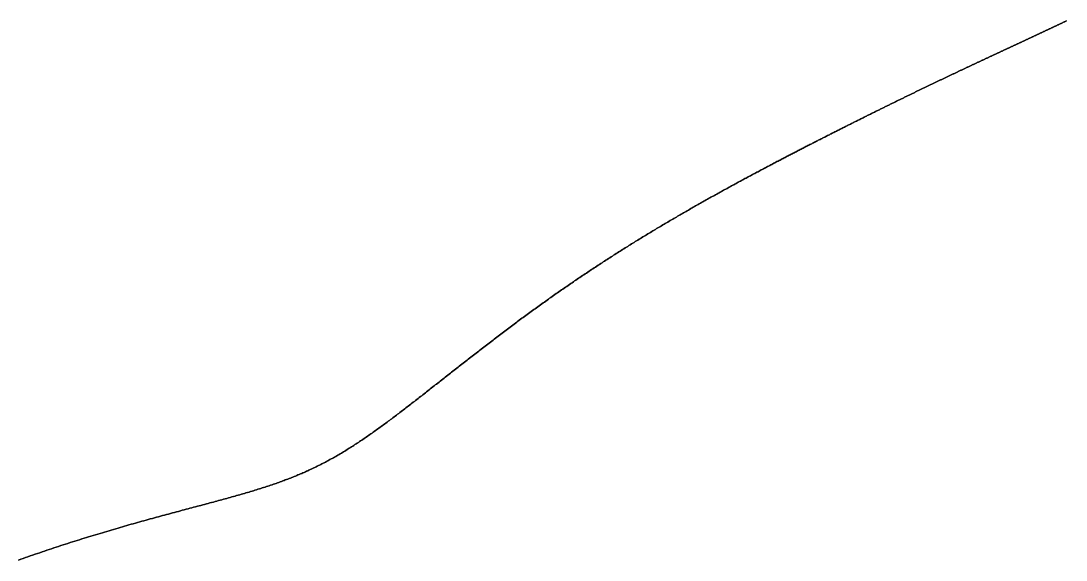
# Model space of a CAD drawing. Header units: inches. Extents: x 130170 to 284068, y 377793 to 804530.
# Drawn here: x 254283.2 to 254368.3, y 753990.3 to 754034.2 of the extents above; entities that cross this region are included whole.
import ezdxf

# ---------------------------------------------------------------- set-up
doc = ezdxf.new("R2010")
doc.units = ezdxf.units.IN
doc.header["$MEASUREMENT"] = 0
doc.layers.add('muni_il', color=7, linetype='Continuous')

msp = doc.modelspace()

# ---------------------------------------------------------------- linework, layer by layer
at = {"layer": 'muni_il'}
for points in [[(254368.356, 754034.237), (254368.309, 754034.214), (254368.263, 754034.192), (254368.216, 754034.17), (254368.169, 754034.148), (254368.123, 754034.126), (254368.076, 754034.104), (254368.03, 754034.082), (254367.983, 754034.06), (254367.937, 754034.038), (254367.89, 754034.016), (254367.844, 754033.994), (254367.798, 754033.971), (254367.751, 754033.95), (254367.705, 754033.928), (254367.658, 754033.906), (254367.612, 754033.884), (254367.566, 754033.862), (254367.519, 754033.84), (254367.473, 754033.818), (254367.427, 754033.796), (254367.38, 754033.774), (254367.334, 754033.752), (254367.288, 754033.731), (254367.241, 754033.709), (254367.195, 754033.687), (254367.149, 754033.665), (254367.103, 754033.643), (254367.057, 754033.622), (254367.01, 754033.6), (254366.964, 754033.578), (254366.918, 754033.556), (254366.872, 754033.534), (254366.825, 754033.513), (254366.779, 754033.491), (254366.733, 754033.469), (254366.687, 754033.448), (254366.64, 754033.426), (254366.594, 754033.404), (254366.548, 754033.382), (254366.502, 754033.361), (254366.456, 754033.339), (254366.409, 754033.317), (254366.363, 754033.296), (254366.317, 754033.274), (254366.27, 754033.252), (254366.224, 754033.231), (254366.178, 754033.209), (254366.132, 754033.187), (254366.085, 754033.165), (254366.039, 754033.144), (254365.993, 754033.122), (254365.946, 754033.1), (254365.9, 754033.079), (254365.854, 754033.057), (254365.807, 754033.035), (254365.761, 754033.014), (254365.715, 754032.992), (254365.668, 754032.97), (254365.622, 754032.949), (254365.575, 754032.927), (254365.529, 754032.905), (254365.482, 754032.883), (254365.436, 754032.862), (254365.389, 754032.84), (254365.343, 754032.818), (254365.296, 754032.796), (254365.25, 754032.775), (254365.203, 754032.753), (254365.156, 754032.731), (254365.11, 754032.709), (254365.063, 754032.688), (254365.016, 754032.666), (254364.969, 754032.644), (254364.923, 754032.622), (254364.876, 754032.6), (254364.829, 754032.579), (254364.782, 754032.557), (254364.735, 754032.535), (254364.689, 754032.513), (254364.642, 754032.491), (254364.595, 754032.469), (254364.548, 754032.447), (254364.501, 754032.425), (254364.453, 754032.404), (254364.406, 754032.382), (254364.359, 754032.36), (254364.312, 754032.338), (254364.265, 754032.316), (254364.218, 754032.294), (254364.171, 754032.272), (254364.123, 754032.25), (254364.076, 754032.228), (254364.028, 754032.206), (254363.981, 754032.184), (254363.934, 754032.161), (254363.886, 754032.139), (254363.839, 754032.117), (254363.791, 754032.095), (254363.743, 754032.073), (254363.696, 754032.051), (254363.648, 754032.029), (254363.6, 754032.006), (254363.553, 754031.984), (254363.505, 754031.962), (254363.457, 754031.94), (254363.409, 754031.917), (254363.361, 754031.895), (254363.313, 754031.873), (254363.265, 754031.85), (254363.217, 754031.828), (254363.169, 754031.805), (254363.121, 754031.783), (254363.073, 754031.761), (254363.024, 754031.738), (254362.976, 754031.716), (254362.928, 754031.693), (254362.879, 754031.67), (254362.831, 754031.648), (254362.782, 754031.625), (254362.734, 754031.603), (254362.685, 754031.58), (254362.636, 754031.557), (254362.588, 754031.535), (254362.539, 754031.512), (254362.49, 754031.489), (254362.441, 754031.466), (254362.392, 754031.444), (254362.343, 754031.421), (254362.294, 754031.398), (254362.245, 754031.375), (254362.196, 754031.352), (254362.147, 754031.329), (254362.098, 754031.306), (254362.048, 754031.283), (254361.999, 754031.26), (254361.95, 754031.237), (254361.9, 754031.214), (254361.851, 754031.191), (254361.801, 754031.168), (254361.751, 754031.144), (254361.702, 754031.121), (254361.652, 754031.098), (254361.602, 754031.075), (254361.552, 754031.051), (254361.502, 754031.028), (254361.452, 754031.005), (254361.402, 754030.981), (254361.352, 754030.958), (254361.302, 754030.934), (254361.251, 754030.911), (254361.201, 754030.887), (254361.151, 754030.864), (254361.1, 754030.84), (254361.05, 754030.816), (254360.999, 754030.793), (254360.949, 754030.769), (254360.898, 754030.745), (254360.847, 754030.721), (254360.796, 754030.698), (254360.745, 754030.674), (254360.694, 754030.65), (254360.643, 754030.626), (254360.592, 754030.602), (254360.541, 754030.578), (254360.49, 754030.554), (254360.439, 754030.53), (254360.387, 754030.505), (254360.336, 754030.481), (254360.284, 754030.457), (254360.233, 754030.433), (254360.181, 754030.408), (254360.129, 754030.384), (254360.077, 754030.36), (254360.025, 754030.335), (254359.973, 754030.311), (254359.921, 754030.286), (254359.869, 754030.262), (254359.817, 754030.237), (254359.765, 754030.212), (254359.712, 754030.188), (254359.66, 754030.163), (254359.608, 754030.138), (254359.555, 754030.113), (254359.502, 754030.088), (254359.45, 754030.064), (254359.397, 754030.039), (254359.344, 754030.014), (254359.291, 754029.989), (254359.238, 754029.963), (254359.185, 754029.938), (254359.132, 754029.913), (254359.078, 754029.888), (254359.025, 754029.863), (254358.972, 754029.837), (254358.918, 754029.812), (254358.864, 754029.787), (254358.811, 754029.761), (254358.757, 754029.736), (254358.703, 754029.71), (254358.649, 754029.684), (254358.595, 754029.659), (254358.541, 754029.633), (254358.487, 754029.607), (254358.433, 754029.581), (254358.378, 754029.555), (254358.324, 754029.53), (254358.269, 754029.503), (254358.215, 754029.478), (254358.16, 754029.451), (254358.105, 754029.425), (254358.05, 754029.399), (254357.995, 754029.373), (254357.94, 754029.346), (254357.885, 754029.32), (254357.83, 754029.294), (254357.774, 754029.267), (254357.719, 754029.241), (254357.663, 754029.214), (254357.608, 754029.188), (254357.552, 754029.161), (254357.496, 754029.134), (254357.44, 754029.107), (254357.384, 754029.081), (254357.328, 754029.054), (254357.272, 754029.027), (254357.216, 754029), (254357.159, 754028.973), (254357.103, 754028.946), (254357.046, 754028.918), (254356.989, 754028.891), (254356.933, 754028.864), (254356.876, 754028.836), (254356.819, 754028.809), (254356.762, 754028.781), (254356.704, 754028.754), (254356.647, 754028.726), (254356.59, 754028.698), (254356.532, 754028.671), (254356.474, 754028.643), (254356.417, 754028.615), (254356.359, 754028.587), (254356.301, 754028.559), (254356.243, 754028.531), (254356.185, 754028.503), (254356.127, 754028.475), (254356.068, 754028.447), (254356.01, 754028.418), (254355.951, 754028.39), (254355.892, 754028.361), (254355.833, 754028.333), (254355.775, 754028.304), (254355.716, 754028.276), (254355.656, 754028.247), (254355.597, 754028.218), (254355.538, 754028.189), (254355.478, 754028.16), (254355.419, 754028.132), (254355.359, 754028.102), (254355.299, 754028.073), (254355.239, 754028.044), (254355.179, 754028.015), (254355.119, 754027.985), (254355.059, 754027.956), (254354.998, 754027.927), (254354.938, 754027.897), (254354.877, 754027.868), (254354.816, 754027.838), (254354.755, 754027.808), (254354.694, 754027.778), (254354.633, 754027.748), (254354.572, 754027.718), (254354.51, 754027.688), (254354.448, 754027.658), (254354.387, 754027.628), (254354.325, 754027.598), (254354.263, 754027.567), (254354.201, 754027.537), (254354.139, 754027.506), (254354.076, 754027.476), (254354.014, 754027.445), (254353.951, 754027.414), (254353.889, 754027.384), (254353.826, 754027.353), (254353.763, 754027.322), (254353.7, 754027.291), (254353.636, 754027.259), (254353.573, 754027.228), (254353.509, 754027.197), (254353.446, 754027.166), (254353.382, 754027.134), (254353.318, 754027.102), (254353.254, 754027.071), (254353.19, 754027.039), (254353.125, 754027.007), (254353.061, 754026.976), (254352.996, 754026.944), (254352.931, 754026.912), (254352.866, 754026.879), (254352.801, 754026.847), (254352.736, 754026.815), (254352.671, 754026.783), (254352.605, 754026.75), (254352.539, 754026.717), (254352.474, 754026.685), (254352.407, 754026.652), (254352.341, 754026.619), (254352.275, 754026.586), (254352.209, 754026.553), (254352.142, 754026.52), (254352.075, 754026.487), (254352.008, 754026.454), (254351.941, 754026.421), (254351.874, 754026.387), (254351.807, 754026.354), (254351.739, 754026.32), (254351.672, 754026.286), (254351.604, 754026.253), (254351.536, 754026.219), (254351.468, 754026.185), (254351.399, 754026.151), (254351.331, 754026.116), (254351.262, 754026.082), (254351.194, 754026.048), (254351.125, 754026.013), (254351.055, 754025.979), (254350.986, 754025.944), (254350.917, 754025.909), (254350.847, 754025.874), (254350.778, 754025.839), (254350.707, 754025.804), (254350.638, 754025.769), (254350.567, 754025.734), (254350.497, 754025.698), (254350.426, 754025.663), (254350.355, 754025.628), (254350.285, 754025.592), (254350.213, 754025.556), (254350.142, 754025.52), (254350.071, 754025.484), (254349.999, 754025.448), (254349.927, 754025.412), (254349.855, 754025.376), (254349.783, 754025.34), (254349.711, 754025.303), (254349.638, 754025.266), (254349.566, 754025.23), (254349.493, 754025.193), (254349.42, 754025.156), (254349.347, 754025.119), (254349.273, 754025.082), (254349.2, 754025.045), (254349.126, 754025.007), (254349.052, 754024.97), (254348.978, 754024.932), (254348.904, 754024.895), (254348.829, 754024.857), (254348.755, 754024.819), (254348.68, 754024.781), (254348.605, 754024.743), (254348.53, 754024.705), (254348.455, 754024.666), (254348.379, 754024.628), (254348.303, 754024.589), (254348.227, 754024.551), (254348.151, 754024.512), (254348.075, 754024.473), (254347.999, 754024.434), (254347.922, 754024.395), (254347.845, 754024.356), (254347.768, 754024.316), (254347.691, 754024.277), (254347.614, 754024.237), (254347.536, 754024.198), (254347.458, 754024.158), (254347.38, 754024.118), (254347.302, 754024.078), (254347.224, 754024.037), (254347.146, 754023.997), (254347.067, 754023.957), (254346.988, 754023.916), (254346.909, 754023.876), (254346.83, 754023.835), (254346.75, 754023.794), (254346.671, 754023.753), (254346.591, 754023.712), (254346.511, 754023.67), (254346.43, 754023.629), (254346.35, 754023.587), (254346.27, 754023.546), (254346.189, 754023.504), (254346.108, 754023.462), (254346.027, 754023.42), (254345.945, 754023.378), (254345.864, 754023.335), (254345.782, 754023.293), (254345.7, 754023.251), (254345.618, 754023.208), (254345.536, 754023.165), (254345.453, 754023.122), (254345.371, 754023.079), (254345.288, 754023.036), (254345.205, 754022.992), (254345.122, 754022.949), (254345.038, 754022.905), (254344.954, 754022.862), (254344.871, 754022.818), (254344.787, 754022.774), (254344.702, 754022.73), (254344.618, 754022.685), (254344.533, 754022.641), (254344.449, 754022.596), (254344.364, 754022.552), (254344.278, 754022.507), (254344.193, 754022.462), (254344.108, 754022.417), (254344.022, 754022.372), (254343.936, 754022.326), (254343.85, 754022.281), (254343.764, 754022.235), (254343.677, 754022.189), (254343.59, 754022.143), (254343.504, 754022.097), (254343.417, 754022.051), (254343.329, 754022.005), (254343.242, 754021.958), (254343.154, 754021.911), (254343.067, 754021.865), (254342.979, 754021.818), (254342.89, 754021.771), (254342.802, 754021.723), (254342.714, 754021.676), (254342.625, 754021.629), (254342.536, 754021.581), (254342.447, 754021.533), (254342.358, 754021.485), (254342.268, 754021.437), (254342.178, 754021.389), (254342.089, 754021.341), (254341.999, 754021.292), (254341.908, 754021.243), (254341.818, 754021.194), (254341.728, 754021.145), (254341.637, 754021.096), (254341.546, 754021.047), (254341.455, 754020.998), (254341.364, 754020.948), (254341.272, 754020.898), (254341.181, 754020.848), (254341.089, 754020.798), (254340.997, 754020.748), (254340.905, 754020.698), (254340.812, 754020.647), (254340.72, 754020.597), (254340.627, 754020.546), (254340.535, 754020.495), (254340.441, 754020.444), (254340.348, 754020.392), (254340.255, 754020.341), (254340.162, 754020.289), (254340.068, 754020.238), (254339.974, 754020.186), (254339.88, 754020.134), (254339.786, 754020.081), (254339.692, 754020.029), (254339.597, 754019.976), (254339.502, 754019.924), (254339.408, 754019.871), (254339.313, 754019.818), (254339.218, 754019.765), (254339.122, 754019.711), (254339.027, 754019.658), (254338.931, 754019.604), (254338.835, 754019.55), (254338.739, 754019.496), (254338.643, 754019.442), (254338.547, 754019.388), (254338.451, 754019.333), (254338.354, 754019.279), (254338.257, 754019.224), (254338.161, 754019.169), (254338.063, 754019.114), (254337.966, 754019.058), (254337.869, 754019.003), (254337.772, 754018.947), (254337.674, 754018.891), (254337.576, 754018.835), (254337.478, 754018.779), (254337.38, 754018.723), (254337.282, 754018.666), (254337.184, 754018.61), (254337.085, 754018.553), (254336.987, 754018.496), (254336.888, 754018.439), (254336.789, 754018.381), (254336.69, 754018.324), (254336.591, 754018.266), (254336.492, 754018.208), (254336.392, 754018.15), (254336.293, 754018.092), (254336.193, 754018.033), (254336.093, 754017.975), (254335.993, 754017.916), (254335.893, 754017.857), (254335.793, 754017.798), (254335.692, 754017.739), (254335.592, 754017.679), (254335.491, 754017.62), (254335.391, 754017.56), (254335.29, 754017.5), (254335.189, 754017.44), (254335.088, 754017.379), (254334.987, 754017.319), (254334.885, 754017.258), (254334.784, 754017.197), (254334.682, 754017.136), (254334.581, 754017.075), (254334.479, 754017.013), (254334.377, 754016.952), (254334.275, 754016.89), (254334.173, 754016.828), (254334.07, 754016.766), (254333.968, 754016.703), (254333.866, 754016.641), (254333.763, 754016.578), (254333.66, 754016.515), (254333.558, 754016.452), (254333.455, 754016.389), (254333.352, 754016.325), (254333.249, 754016.262), (254333.145, 754016.198), (254333.042, 754016.134), (254332.939, 754016.07), (254332.835, 754016.005), (254332.732, 754015.941), (254332.628, 754015.876), (254332.524, 754015.811), (254332.42, 754015.746), (254332.316, 754015.68), (254332.212, 754015.615), (254332.108, 754015.549), (254332.004, 754015.483), (254331.9, 754015.417), (254331.795, 754015.351), (254331.691, 754015.285), (254331.586, 754015.218), (254331.481, 754015.151), (254331.377, 754015.084), (254331.272, 754015.017), (254331.167, 754014.949), (254331.062, 754014.882), (254330.957, 754014.814), (254330.852, 754014.746), (254330.746, 754014.678), (254330.641, 754014.61), (254330.536, 754014.541), (254330.43, 754014.472), (254330.325, 754014.403), (254330.219, 754014.334), (254330.113, 754014.265), (254330.008, 754014.195), (254329.902, 754014.126), (254329.796, 754014.056), (254329.69, 754013.986), (254329.584, 754013.916), (254329.478, 754013.845), (254329.372, 754013.774), (254329.266, 754013.704), (254329.159, 754013.633), (254329.053, 754013.561), (254328.947, 754013.49), (254328.84, 754013.418), (254328.734, 754013.347), (254328.627, 754013.275), (254328.521, 754013.203), (254328.414, 754013.13), (254328.308, 754013.058), (254328.201, 754012.985), (254328.094, 754012.912), (254327.987, 754012.839), (254327.88, 754012.766), (254327.773, 754012.693), (254327.667, 754012.619), (254327.56, 754012.545), (254327.452, 754012.471), (254327.345, 754012.397), (254327.238, 754012.323), (254327.131, 754012.248), (254327.024, 754012.174), (254326.917, 754012.099), (254326.81, 754012.024), (254326.702, 754011.949), (254326.595, 754011.873), (254326.488, 754011.798), (254326.38, 754011.722), (254326.273, 754011.646), (254326.166, 754011.57), (254326.058, 754011.494), (254325.951, 754011.418), (254325.843, 754011.341), (254325.736, 754011.264), (254325.628, 754011.188), (254325.521, 754011.111), (254325.414, 754011.033), (254325.306, 754010.956), (254325.198, 754010.879), (254325.091, 754010.801), (254324.984, 754010.723), (254324.876, 754010.645), (254324.769, 754010.567), (254324.661, 754010.489), (254324.554, 754010.411), (254324.446, 754010.332), (254324.338, 754010.253), (254324.231, 754010.175), (254324.124, 754010.096), (254324.016, 754010.017), (254323.909, 754009.937), (254323.801, 754009.858), (254323.694, 754009.779), (254323.586, 754009.699), (254323.479, 754009.619), (254323.372, 754009.54), (254323.264, 754009.46), (254323.157, 754009.38), (254323.05, 754009.3), (254322.943, 754009.219), (254322.836, 754009.139), (254322.728, 754009.059), (254322.621, 754008.978), (254322.514, 754008.897), (254322.407, 754008.817), (254322.3, 754008.736), (254322.193, 754008.655), (254322.086, 754008.574), (254321.98, 754008.493), (254321.873, 754008.412), (254321.766, 754008.331), (254321.659, 754008.249), (254321.553, 754008.168), (254321.446, 754008.086), (254321.34, 754008.005), (254321.233, 754007.923), (254321.127, 754007.842), (254321.021, 754007.76), (254320.915, 754007.679), (254320.809, 754007.597), (254320.702, 754007.515), (254320.597, 754007.433), (254320.491, 754007.352), (254320.385, 754007.27), (254320.279, 754007.188), (254320.174, 754007.106), (254320.068, 754007.024), (254319.963, 754006.942), (254319.857, 754006.86), (254319.752, 754006.779), (254319.647, 754006.697), (254319.542, 754006.615), (254319.437, 754006.533), (254319.332, 754006.451), (254319.228, 754006.369), (254319.123, 754006.288), (254319.019, 754006.206), (254318.914, 754006.124), (254318.81, 754006.043), (254318.706, 754005.961), (254318.602, 754005.88), (254318.498, 754005.798), (254318.395, 754005.717), (254318.291, 754005.635), (254318.188, 754005.554), (254318.084, 754005.473), (254317.981, 754005.392), (254317.878, 754005.311), (254317.775, 754005.23), (254317.673, 754005.149), (254317.57, 754005.068), (254317.468, 754004.988), (254317.365, 754004.907), (254317.263, 754004.827), (254317.161, 754004.746), (254317.059, 754004.666), (254316.957, 754004.586), (254316.856, 754004.506), (254316.755, 754004.427), (254316.653, 754004.347), (254316.552, 754004.268), (254316.451, 754004.189), (254316.351, 754004.11), (254316.25, 754004.031), (254316.15, 754003.952), (254316.049, 754003.873), (254315.949, 754003.795), (254315.85, 754003.717), (254315.75, 754003.639), (254315.65, 754003.561), (254315.551, 754003.484), (254315.452, 754003.406), (254315.353, 754003.329), (254315.254, 754003.252), (254315.155, 754003.176), (254315.056, 754003.099), (254314.958, 754003.023), (254314.86, 754002.947), (254314.762, 754002.871), (254314.664, 754002.796), (254314.566, 754002.721), (254314.469, 754002.646), (254314.372, 754002.571), (254314.275, 754002.497), (254314.178, 754002.423), (254314.081, 754002.349), (254313.984, 754002.275), (254313.888, 754002.202), (254313.791, 754002.129), (254313.695, 754002.056), (254313.599, 754001.984), (254313.503, 754001.912), (254313.408, 754001.84), (254313.312, 754001.769), (254313.217, 754001.698), (254313.122, 754001.627), (254313.026, 754001.557), (254312.932, 754001.486), (254312.837, 754001.417), (254312.742, 754001.347), (254312.648, 754001.278), (254312.554, 754001.209), (254312.459, 754001.141), (254312.365, 754001.073), (254312.271, 754001.005), (254312.178, 754000.938), (254312.084, 754000.871), (254311.99, 754000.804), (254311.897, 754000.738), (254311.804, 754000.672), (254311.711, 754000.607), (254311.617, 754000.542), (254311.524, 754000.477), (254311.431, 754000.413), (254311.339, 754000.349), (254311.246, 754000.285), (254311.153, 754000.222), (254311.061, 754000.159), (254310.968, 754000.097), (254310.876, 754000.035), (254310.783, 753999.973), (254310.691, 753999.912), (254310.599, 753999.851), (254310.507, 753999.79), (254310.414, 753999.73), (254310.322, 753999.671), (254310.23, 753999.611), (254310.138, 753999.553), (254310.046, 753999.494), (254309.954, 753999.436), (254309.862, 753999.379), (254309.77, 753999.321), (254309.677, 753999.264), (254309.585, 753999.208), (254309.493, 753999.152), (254309.401, 753999.096), (254309.308, 753999.041), (254309.216, 753998.986), (254309.124, 753998.932), (254309.031, 753998.878), (254308.939, 753998.824), (254308.846, 753998.771), (254308.753, 753998.718), (254308.66, 753998.665), (254308.567, 753998.613), (254308.474, 753998.561), (254308.381, 753998.51), (254308.288, 753998.459), (254308.194, 753998.409), (254308.1, 753998.358), (254308.007, 753998.308), (254307.912, 753998.259), (254307.818, 753998.21), (254307.724, 753998.161), (254307.629, 753998.113), (254307.534, 753998.065), (254307.439, 753998.017), (254307.344, 753997.97), (254307.248, 753997.923), (254307.152, 753997.876), (254307.056, 753997.83), (254306.96, 753997.784), (254306.863, 753997.739), (254306.766, 753997.693), (254306.669, 753997.649), (254306.571, 753997.604), (254306.473, 753997.56), (254306.375, 753997.516), (254306.276, 753997.472), (254306.177, 753997.429), (254306.077, 753997.386), (254305.978, 753997.343), (254305.877, 753997.3), (254305.777, 753997.258), (254305.676, 753997.216), (254305.574, 753997.174), (254305.472, 753997.133), (254305.37, 753997.092), (254305.267, 753997.051), (254305.164, 753997.01), (254305.06, 753996.97), (254304.955, 753996.93), (254304.85, 753996.889), (254304.745, 753996.85), (254304.639, 753996.81), (254304.533, 753996.771), (254304.426, 753996.732), (254304.318, 753996.693), (254304.21, 753996.654), (254304.101, 753996.615), (254303.992, 753996.577), (254303.882, 753996.539), (254303.772, 753996.501), (254303.661, 753996.463), (254303.549, 753996.425), (254303.436, 753996.387), (254303.323, 753996.35), (254303.209, 753996.312), (254303.095, 753996.275), (254302.98, 753996.238), (254302.864, 753996.2), (254302.747, 753996.163), (254302.63, 753996.127), (254302.512, 753996.09), (254302.394, 753996.053), (254302.274, 753996.016), (254302.154, 753995.979), (254302.033, 753995.943), (254301.912, 753995.906), (254301.789, 753995.869), (254301.666, 753995.833), (254301.542, 753995.796), (254301.417, 753995.76), (254301.292, 753995.723), (254301.165, 753995.687), (254301.038, 753995.65), (254300.91, 753995.613), (254300.781, 753995.577), (254300.652, 753995.54), (254300.521, 753995.503), (254300.39, 753995.466), (254300.258, 753995.429), (254300.125, 753995.392), (254299.991, 753995.355), (254299.856, 753995.318), (254299.72, 753995.281), (254299.584, 753995.243), (254299.446, 753995.206), (254299.308, 753995.168), (254299.169, 753995.131), (254299.029, 753995.093), (254298.888, 753995.055), (254298.746, 753995.017), (254298.604, 753994.978), (254298.46, 753994.94), (254298.316, 753994.901), (254298.171, 753994.862), (254298.024, 753994.823), (254297.877, 753994.784), (254297.729, 753994.745), (254297.58, 753994.705), (254297.431, 753994.665), (254297.28, 753994.625), (254297.128, 753994.585), (254296.976, 753994.544), (254296.823, 753994.503), (254296.668, 753994.462), (254296.513, 753994.421), (254296.357, 753994.379), (254296.201, 753994.338), (254296.043, 753994.295), (254295.884, 753994.253), (254295.725, 753994.21), (254295.565, 753994.167), (254295.403, 753994.124), (254295.241, 753994.08), (254295.078, 753994.037), (254294.915, 753993.992), (254294.75, 753993.948), (254294.585, 753993.903), (254294.419, 753993.858), (254294.252, 753993.812), (254294.084, 753993.767), (254293.916, 753993.721), (254293.746, 753993.674), (254293.576, 753993.627), (254293.405, 753993.58), (254293.234, 753993.532), (254293.061, 753993.485), (254292.888, 753993.436), (254292.714, 753993.388), (254292.54, 753993.339), (254292.364, 753993.289), (254292.188, 753993.239), (254292.012, 753993.189), (254291.834, 753993.139), (254291.656, 753993.088), (254291.478, 753993.037), (254291.298, 753992.985), (254291.118, 753992.933), (254290.938, 753992.88), (254290.757, 753992.827), (254290.575, 753992.774), (254290.393, 753992.72), (254290.21, 753992.666), (254290.026, 753992.612), (254289.843, 753992.557), (254289.658, 753992.502), (254289.473, 753992.446), (254289.288, 753992.39), (254289.102, 753992.334), (254288.916, 753992.277), (254288.729, 753992.22), (254288.542, 753992.162), (254288.354, 753992.104), (254288.167, 753992.045), (254287.978, 753991.987), (254287.79, 753991.927), (254287.601, 753991.868), (254287.412, 753991.808), (254287.222, 753991.747), (254287.032, 753991.687), (254286.842, 753991.625), (254286.652, 753991.564), (254286.462, 753991.502), (254286.271, 753991.44), (254286.08, 753991.377), (254285.889, 753991.314), (254285.698, 753991.25), (254285.507, 753991.187), (254285.316, 753991.123), (254285.124, 753991.058), (254284.933, 753990.993), (254284.741, 753990.928), (254284.55, 753990.863), (254284.359, 753990.797), (254284.167, 753990.73), (254283.976, 753990.664), (254283.785, 753990.597), (254283.593, 753990.53), (254283.402, 753990.462), (254283.211, 753990.395), (254283.021, 753990.326)], [(254283.021, 753990.326), (254283.211, 753990.395), (254283.402, 753990.462), (254283.593, 753990.53), (254283.785, 753990.597), (254283.976, 753990.664), (254284.167, 753990.73), (254284.359, 753990.797), (254284.55, 753990.863), (254284.741, 753990.928), (254284.933, 753990.993), (254285.124, 753991.058), (254285.316, 753991.123), (254285.507, 753991.187), (254285.698, 753991.25), (254285.889, 753991.314), (254286.08, 753991.377), (254286.271, 753991.44), (254286.462, 753991.502), (254286.652, 753991.564), (254286.842, 753991.625), (254287.032, 753991.687), (254287.222, 753991.747), (254287.412, 753991.808), (254287.601, 753991.868), (254287.79, 753991.927), (254287.978, 753991.987), (254288.167, 753992.045), (254288.354, 753992.104), (254288.542, 753992.162), (254288.729, 753992.22), (254288.916, 753992.277), (254289.102, 753992.334), (254289.288, 753992.39), (254289.473, 753992.446), (254289.658, 753992.502), (254289.843, 753992.557), (254290.026, 753992.612), (254290.21, 753992.666), (254290.393, 753992.72), (254290.575, 753992.774), (254290.757, 753992.827), (254290.938, 753992.88), (254291.118, 753992.933), (254291.298, 753992.985), (254291.478, 753993.037), (254291.656, 753993.088), (254291.834, 753993.139), (254292.012, 753993.189), (254292.188, 753993.239), (254292.364, 753993.289), (254292.54, 753993.339), (254292.714, 753993.388), (254292.888, 753993.436), (254293.061, 753993.485), (254293.234, 753993.532), (254293.405, 753993.58), (254293.576, 753993.627), (254293.746, 753993.674), (254293.916, 753993.721), (254294.084, 753993.767), (254294.252, 753993.812), (254294.419, 753993.858), (254294.585, 753993.903), (254294.75, 753993.948), (254294.915, 753993.992), (254295.078, 753994.037), (254295.241, 753994.08), (254295.403, 753994.124), (254295.565, 753994.167), (254295.725, 753994.21), (254295.884, 753994.253), (254296.043, 753994.295), (254296.201, 753994.338), (254296.357, 753994.379), (254296.513, 753994.421), (254296.668, 753994.462), (254296.823, 753994.503), (254296.976, 753994.544), (254297.128, 753994.585), (254297.28, 753994.625), (254297.431, 753994.665), (254297.58, 753994.705), (254297.729, 753994.745), (254297.877, 753994.784), (254298.024, 753994.823), (254298.171, 753994.862), (254298.316, 753994.901), (254298.46, 753994.94), (254298.604, 753994.978), (254298.746, 753995.017), (254298.888, 753995.055), (254299.029, 753995.093), (254299.169, 753995.131), (254299.308, 753995.168), (254299.446, 753995.206), (254299.584, 753995.243), (254299.72, 753995.281), (254299.856, 753995.318), (254299.991, 753995.355), (254300.125, 753995.392), (254300.258, 753995.429), (254300.39, 753995.466), (254300.521, 753995.503), (254300.652, 753995.54), (254300.781, 753995.577), (254300.91, 753995.613), (254301.038, 753995.65), (254301.165, 753995.687), (254301.292, 753995.723), (254301.417, 753995.76), (254301.542, 753995.796), (254301.666, 753995.833), (254301.789, 753995.869), (254301.912, 753995.906), (254302.033, 753995.943), (254302.154, 753995.979), (254302.274, 753996.016), (254302.394, 753996.053), (254302.512, 753996.09), (254302.63, 753996.127), (254302.747, 753996.163), (254302.864, 753996.2), (254302.98, 753996.238), (254303.095, 753996.275), (254303.209, 753996.312), (254303.323, 753996.35), (254303.436, 753996.387), (254303.549, 753996.425), (254303.661, 753996.463), (254303.772, 753996.501), (254303.882, 753996.539), (254303.992, 753996.577), (254304.101, 753996.615), (254304.21, 753996.654), (254304.318, 753996.693), (254304.426, 753996.732), (254304.533, 753996.771), (254304.639, 753996.81), (254304.745, 753996.85), (254304.85, 753996.889), (254304.955, 753996.93), (254305.06, 753996.97), (254305.164, 753997.01), (254305.267, 753997.051), (254305.37, 753997.092), (254305.472, 753997.133), (254305.574, 753997.174), (254305.676, 753997.216), (254305.777, 753997.258), (254305.877, 753997.3), (254305.978, 753997.343), (254306.077, 753997.386), (254306.177, 753997.429), (254306.276, 753997.472), (254306.375, 753997.516), (254306.473, 753997.56), (254306.571, 753997.604), (254306.669, 753997.649), (254306.766, 753997.693), (254306.863, 753997.739), (254306.96, 753997.784), (254307.056, 753997.83), (254307.152, 753997.876), (254307.248, 753997.923), (254307.344, 753997.97), (254307.439, 753998.017), (254307.534, 753998.065), (254307.629, 753998.113), (254307.724, 753998.161), (254307.818, 753998.21), (254307.912, 753998.259), (254308.007, 753998.308), (254308.1, 753998.358), (254308.194, 753998.409), (254308.288, 753998.459), (254308.381, 753998.51), (254308.474, 753998.561), (254308.567, 753998.613), (254308.66, 753998.665), (254308.753, 753998.718), (254308.846, 753998.771), (254308.939, 753998.824), (254309.031, 753998.878), (254309.124, 753998.932), (254309.216, 753998.986), (254309.308, 753999.041), (254309.401, 753999.096), (254309.493, 753999.152), (254309.585, 753999.208), (254309.677, 753999.264), (254309.77, 753999.321), (254309.862, 753999.379), (254309.954, 753999.436), (254310.046, 753999.494), (254310.138, 753999.553), (254310.23, 753999.611), (254310.322, 753999.671), (254310.414, 753999.73), (254310.507, 753999.79), (254310.599, 753999.851), (254310.691, 753999.912), (254310.783, 753999.973), (254310.876, 754000.035), (254310.968, 754000.097), (254311.061, 754000.159), (254311.153, 754000.222), (254311.246, 754000.285), (254311.339, 754000.349), (254311.431, 754000.413), (254311.524, 754000.477), (254311.617, 754000.542), (254311.711, 754000.607), (254311.804, 754000.672), (254311.897, 754000.738), (254311.99, 754000.804), (254312.084, 754000.871), (254312.178, 754000.938), (254312.271, 754001.005), (254312.365, 754001.073), (254312.459, 754001.141), (254312.554, 754001.209), (254312.648, 754001.278), (254312.742, 754001.347), (254312.837, 754001.417), (254312.932, 754001.486), (254313.026, 754001.557), (254313.122, 754001.627), (254313.217, 754001.698), (254313.312, 754001.769), (254313.408, 754001.84), (254313.503, 754001.912), (254313.599, 754001.984), (254313.695, 754002.056), (254313.791, 754002.129), (254313.888, 754002.202), (254313.984, 754002.275), (254314.081, 754002.349), (254314.178, 754002.423), (254314.275, 754002.497), (254314.372, 754002.571), (254314.469, 754002.646), (254314.566, 754002.721), (254314.664, 754002.796), (254314.762, 754002.871), (254314.86, 754002.947), (254314.958, 754003.023), (254315.056, 754003.099), (254315.155, 754003.176), (254315.254, 754003.252), (254315.353, 754003.329), (254315.452, 754003.406), (254315.551, 754003.484), (254315.65, 754003.561), (254315.75, 754003.639), (254315.85, 754003.717), (254315.949, 754003.795), (254316.049, 754003.873), (254316.15, 754003.952), (254316.25, 754004.031), (254316.351, 754004.11), (254316.451, 754004.189), (254316.552, 754004.268), (254316.653, 754004.347), (254316.755, 754004.427), (254316.856, 754004.506), (254316.957, 754004.586), (254317.059, 754004.666), (254317.161, 754004.746), (254317.263, 754004.827), (254317.365, 754004.907), (254317.468, 754004.988), (254317.57, 754005.068), (254317.673, 754005.149), (254317.775, 754005.23), (254317.878, 754005.311), (254317.981, 754005.392), (254318.084, 754005.473), (254318.188, 754005.554), (254318.291, 754005.635), (254318.395, 754005.717), (254318.498, 754005.798), (254318.602, 754005.88), (254318.706, 754005.961), (254318.81, 754006.043), (254318.914, 754006.124), (254319.019, 754006.206), (254319.123, 754006.288), (254319.228, 754006.369), (254319.332, 754006.451), (254319.437, 754006.533), (254319.542, 754006.615), (254319.647, 754006.697), (254319.752, 754006.779), (254319.857, 754006.86), (254319.963, 754006.942), (254320.068, 754007.024), (254320.174, 754007.106), (254320.279, 754007.188), (254320.385, 754007.27), (254320.491, 754007.352), (254320.597, 754007.433), (254320.702, 754007.515), (254320.809, 754007.597), (254320.915, 754007.679), (254321.021, 754007.76), (254321.127, 754007.842), (254321.233, 754007.923), (254321.34, 754008.005), (254321.446, 754008.086), (254321.553, 754008.168), (254321.659, 754008.249), (254321.766, 754008.331), (254321.873, 754008.412), (254321.98, 754008.493), (254322.086, 754008.574), (254322.193, 754008.655), (254322.3, 754008.736), (254322.407, 754008.817), (254322.514, 754008.897), (254322.621, 754008.978), (254322.728, 754009.059), (254322.836, 754009.139), (254322.943, 754009.219), (254323.05, 754009.3), (254323.157, 754009.38), (254323.264, 754009.46), (254323.372, 754009.54), (254323.479, 754009.619), (254323.586, 754009.699), (254323.694, 754009.779), (254323.801, 754009.858), (254323.909, 754009.937), (254324.016, 754010.017), (254324.124, 754010.096), (254324.231, 754010.175), (254324.338, 754010.253), (254324.446, 754010.332), (254324.554, 754010.411), (254324.661, 754010.489), (254324.769, 754010.567), (254324.876, 754010.645), (254324.984, 754010.723), (254325.091, 754010.801), (254325.198, 754010.879), (254325.306, 754010.956), (254325.414, 754011.033), (254325.521, 754011.111), (254325.628, 754011.188), (254325.736, 754011.264), (254325.843, 754011.341), (254325.951, 754011.418), (254326.058, 754011.494), (254326.166, 754011.57), (254326.273, 754011.646), (254326.38, 754011.722), (254326.488, 754011.798), (254326.595, 754011.873), (254326.702, 754011.949), (254326.81, 754012.024), (254326.917, 754012.099), (254327.024, 754012.174), (254327.131, 754012.248), (254327.238, 754012.323), (254327.345, 754012.397), (254327.452, 754012.471), (254327.56, 754012.545), (254327.667, 754012.619), (254327.773, 754012.693), (254327.88, 754012.766), (254327.987, 754012.839), (254328.094, 754012.912), (254328.201, 754012.985), (254328.308, 754013.058), (254328.414, 754013.13), (254328.521, 754013.203), (254328.627, 754013.275), (254328.734, 754013.347), (254328.84, 754013.418), (254328.947, 754013.49), (254329.053, 754013.561), (254329.159, 754013.633), (254329.266, 754013.704), (254329.372, 754013.774), (254329.478, 754013.845), (254329.584, 754013.916), (254329.69, 754013.986), (254329.796, 754014.056), (254329.902, 754014.126), (254330.008, 754014.195), (254330.113, 754014.265), (254330.219, 754014.334), (254330.325, 754014.403), (254330.43, 754014.472), (254330.536, 754014.541), (254330.641, 754014.61), (254330.746, 754014.678), (254330.852, 754014.746), (254330.957, 754014.814), (254331.062, 754014.882), (254331.167, 754014.949), (254331.272, 754015.017), (254331.377, 754015.084), (254331.481, 754015.151), (254331.586, 754015.218), (254331.691, 754015.285), (254331.795, 754015.351), (254331.9, 754015.417), (254332.004, 754015.483), (254332.108, 754015.549), (254332.212, 754015.615), (254332.316, 754015.68), (254332.42, 754015.746), (254332.524, 754015.811), (254332.628, 754015.876), (254332.732, 754015.941), (254332.835, 754016.005), (254332.939, 754016.07), (254333.042, 754016.134), (254333.145, 754016.198), (254333.249, 754016.262), (254333.352, 754016.325), (254333.455, 754016.389), (254333.558, 754016.452), (254333.66, 754016.515), (254333.763, 754016.578), (254333.866, 754016.641), (254333.968, 754016.703), (254334.07, 754016.766), (254334.173, 754016.828), (254334.275, 754016.89), (254334.377, 754016.952), (254334.479, 754017.013), (254334.581, 754017.075), (254334.682, 754017.136), (254334.784, 754017.197), (254334.885, 754017.258), (254334.987, 754017.319), (254335.088, 754017.379), (254335.189, 754017.44), (254335.29, 754017.5), (254335.391, 754017.56), (254335.491, 754017.62), (254335.592, 754017.679), (254335.692, 754017.739), (254335.793, 754017.798), (254335.893, 754017.857), (254335.993, 754017.916), (254336.093, 754017.975), (254336.193, 754018.033), (254336.293, 754018.092), (254336.392, 754018.15), (254336.492, 754018.208), (254336.591, 754018.266), (254336.69, 754018.324), (254336.789, 754018.381), (254336.888, 754018.439), (254336.987, 754018.496), (254337.085, 754018.553), (254337.184, 754018.61), (254337.282, 754018.666), (254337.38, 754018.723), (254337.478, 754018.779), (254337.576, 754018.835), (254337.674, 754018.891), (254337.772, 754018.947), (254337.869, 754019.003), (254337.966, 754019.058), (254338.063, 754019.114), (254338.161, 754019.169), (254338.257, 754019.224), (254338.354, 754019.279), (254338.451, 754019.333), (254338.547, 754019.388), (254338.643, 754019.442), (254338.739, 754019.496), (254338.835, 754019.55), (254338.931, 754019.604), (254339.027, 754019.658), (254339.122, 754019.711), (254339.218, 754019.765), (254339.313, 754019.818), (254339.408, 754019.871), (254339.502, 754019.924), (254339.597, 754019.976), (254339.692, 754020.029), (254339.786, 754020.081), (254339.88, 754020.134), (254339.974, 754020.186), (254340.068, 754020.238), (254340.162, 754020.289), (254340.255, 754020.341), (254340.348, 754020.392), (254340.441, 754020.444), (254340.535, 754020.495), (254340.627, 754020.546), (254340.72, 754020.597), (254340.812, 754020.647), (254340.905, 754020.698), (254340.997, 754020.748), (254341.089, 754020.798), (254341.181, 754020.848), (254341.272, 754020.898), (254341.364, 754020.948), (254341.455, 754020.998), (254341.546, 754021.047), (254341.637, 754021.096), (254341.728, 754021.145), (254341.818, 754021.194), (254341.908, 754021.243), (254341.999, 754021.292), (254342.089, 754021.341), (254342.178, 754021.389), (254342.268, 754021.437), (254342.358, 754021.485), (254342.447, 754021.533), (254342.536, 754021.581), (254342.625, 754021.629), (254342.714, 754021.676), (254342.802, 754021.723), (254342.89, 754021.771), (254342.979, 754021.818), (254343.067, 754021.865), (254343.154, 754021.911), (254343.242, 754021.958), (254343.329, 754022.005), (254343.417, 754022.051), (254343.504, 754022.097), (254343.59, 754022.143), (254343.677, 754022.189), (254343.764, 754022.235), (254343.85, 754022.281), (254343.936, 754022.326), (254344.022, 754022.372), (254344.108, 754022.417), (254344.193, 754022.462), (254344.278, 754022.507), (254344.364, 754022.552), (254344.449, 754022.596), (254344.533, 754022.641), (254344.618, 754022.685), (254344.702, 754022.73), (254344.787, 754022.774), (254344.871, 754022.818), (254344.954, 754022.862), (254345.038, 754022.905), (254345.122, 754022.949), (254345.205, 754022.992), (254345.288, 754023.036), (254345.371, 754023.079), (254345.453, 754023.122), (254345.536, 754023.165), (254345.618, 754023.208), (254345.7, 754023.251), (254345.782, 754023.293), (254345.864, 754023.335), (254345.945, 754023.378), (254346.027, 754023.42), (254346.108, 754023.462), (254346.189, 754023.504), (254346.27, 754023.546), (254346.35, 754023.587), (254346.43, 754023.629), (254346.511, 754023.67), (254346.591, 754023.712), (254346.671, 754023.753), (254346.75, 754023.794), (254346.83, 754023.835), (254346.909, 754023.876), (254346.988, 754023.916), (254347.067, 754023.957), (254347.146, 754023.997), (254347.224, 754024.037), (254347.302, 754024.078), (254347.38, 754024.118), (254347.458, 754024.158), (254347.536, 754024.198), (254347.614, 754024.237), (254347.691, 754024.277), (254347.768, 754024.316), (254347.845, 754024.356), (254347.922, 754024.395), (254347.999, 754024.434), (254348.075, 754024.473), (254348.151, 754024.512), (254348.227, 754024.551), (254348.303, 754024.589), (254348.379, 754024.628), (254348.455, 754024.666), (254348.53, 754024.705), (254348.605, 754024.743), (254348.68, 754024.781), (254348.755, 754024.819), (254348.829, 754024.857), (254348.904, 754024.895), (254348.978, 754024.932), (254349.052, 754024.97), (254349.126, 754025.007), (254349.2, 754025.045), (254349.273, 754025.082), (254349.347, 754025.119), (254349.42, 754025.156), (254349.493, 754025.193), (254349.566, 754025.23), (254349.638, 754025.266), (254349.711, 754025.303), (254349.783, 754025.34), (254349.855, 754025.376), (254349.927, 754025.412), (254349.999, 754025.448), (254350.071, 754025.484), (254350.142, 754025.52), (254350.213, 754025.556), (254350.285, 754025.592), (254350.355, 754025.628), (254350.426, 754025.663), (254350.497, 754025.698), (254350.567, 754025.734), (254350.638, 754025.769), (254350.707, 754025.804), (254350.778, 754025.839), (254350.847, 754025.874), (254350.917, 754025.909), (254350.986, 754025.944), (254351.055, 754025.979), (254351.125, 754026.013), (254351.194, 754026.048), (254351.262, 754026.082), (254351.331, 754026.116), (254351.399, 754026.151), (254351.468, 754026.185), (254351.536, 754026.219), (254351.604, 754026.253), (254351.672, 754026.286), (254351.739, 754026.32), (254351.807, 754026.354), (254351.874, 754026.387), (254351.941, 754026.421), (254352.008, 754026.454), (254352.075, 754026.487), (254352.142, 754026.52), (254352.209, 754026.553), (254352.275, 754026.586), (254352.341, 754026.619), (254352.407, 754026.652), (254352.474, 754026.685), (254352.539, 754026.717), (254352.605, 754026.75), (254352.671, 754026.783), (254352.736, 754026.815), (254352.801, 754026.847), (254352.866, 754026.879), (254352.931, 754026.912), (254352.996, 754026.944), (254353.061, 754026.976), (254353.125, 754027.007), (254353.19, 754027.039), (254353.254, 754027.071), (254353.318, 754027.102), (254353.382, 754027.134), (254353.446, 754027.166), (254353.509, 754027.197), (254353.573, 754027.228), (254353.636, 754027.259), (254353.7, 754027.291), (254353.763, 754027.322), (254353.826, 754027.353), (254353.889, 754027.384), (254353.951, 754027.414), (254354.014, 754027.445), (254354.076, 754027.476), (254354.139, 754027.506), (254354.201, 754027.537), (254354.263, 754027.567), (254354.325, 754027.598), (254354.387, 754027.628), (254354.448, 754027.658), (254354.51, 754027.688), (254354.572, 754027.718), (254354.633, 754027.748), (254354.694, 754027.778), (254354.755, 754027.808), (254354.816, 754027.838), (254354.877, 754027.868), (254354.938, 754027.897), (254354.998, 754027.927), (254355.059, 754027.956), (254355.119, 754027.985), (254355.179, 754028.015), (254355.239, 754028.044), (254355.299, 754028.073), (254355.359, 754028.102), (254355.419, 754028.132), (254355.478, 754028.16), (254355.538, 754028.189), (254355.597, 754028.218), (254355.656, 754028.247), (254355.716, 754028.276), (254355.775, 754028.304), (254355.833, 754028.333), (254355.892, 754028.361), (254355.951, 754028.39), (254356.01, 754028.418), (254356.068, 754028.447), (254356.127, 754028.475), (254356.185, 754028.503), (254356.243, 754028.531), (254356.301, 754028.559), (254356.359, 754028.587), (254356.417, 754028.615), (254356.474, 754028.643), (254356.532, 754028.671), (254356.59, 754028.698), (254356.647, 754028.726), (254356.704, 754028.754), (254356.762, 754028.781), (254356.819, 754028.809), (254356.876, 754028.836), (254356.933, 754028.864), (254356.989, 754028.891), (254357.046, 754028.918), (254357.103, 754028.946), (254357.159, 754028.973), (254357.216, 754029), (254357.272, 754029.027), (254357.328, 754029.054), (254357.384, 754029.081), (254357.44, 754029.107), (254357.496, 754029.134), (254357.552, 754029.161), (254357.608, 754029.188), (254357.663, 754029.214), (254357.719, 754029.241), (254357.774, 754029.267), (254357.83, 754029.294), (254357.885, 754029.32), (254357.94, 754029.346), (254357.995, 754029.373), (254358.05, 754029.399), (254358.105, 754029.425), (254358.16, 754029.451), (254358.215, 754029.478), (254358.269, 754029.503), (254358.324, 754029.53), (254358.378, 754029.555), (254358.433, 754029.581), (254358.487, 754029.607), (254358.541, 754029.633), (254358.595, 754029.659), (254358.649, 754029.684), (254358.703, 754029.71), (254358.757, 754029.736), (254358.811, 754029.761), (254358.864, 754029.787), (254358.918, 754029.812), (254358.972, 754029.837), (254359.025, 754029.863), (254359.078, 754029.888), (254359.132, 754029.913), (254359.185, 754029.938), (254359.238, 754029.963), (254359.291, 754029.989), (254359.344, 754030.014), (254359.397, 754030.039), (254359.45, 754030.064), (254359.502, 754030.088), (254359.555, 754030.113), (254359.608, 754030.138), (254359.66, 754030.163), (254359.712, 754030.188), (254359.765, 754030.212), (254359.817, 754030.237), (254359.869, 754030.262), (254359.921, 754030.286), (254359.973, 754030.311), (254360.025, 754030.335), (254360.077, 754030.36), (254360.129, 754030.384), (254360.181, 754030.408), (254360.233, 754030.433), (254360.284, 754030.457), (254360.336, 754030.481), (254360.387, 754030.505), (254360.439, 754030.53), (254360.49, 754030.554), (254360.541, 754030.578), (254360.592, 754030.602), (254360.643, 754030.626), (254360.694, 754030.65), (254360.745, 754030.674), (254360.796, 754030.698), (254360.847, 754030.721), (254360.898, 754030.745), (254360.949, 754030.769), (254360.999, 754030.793), (254361.05, 754030.816), (254361.1, 754030.84), (254361.151, 754030.864), (254361.201, 754030.887), (254361.251, 754030.911), (254361.302, 754030.934), (254361.352, 754030.958), (254361.402, 754030.981), (254361.452, 754031.005), (254361.502, 754031.028), (254361.552, 754031.051), (254361.602, 754031.075), (254361.652, 754031.098), (254361.702, 754031.121), (254361.751, 754031.144), (254361.801, 754031.168), (254361.851, 754031.191), (254361.9, 754031.214), (254361.95, 754031.237), (254361.999, 754031.26), (254362.048, 754031.283), (254362.098, 754031.306), (254362.147, 754031.329), (254362.196, 754031.352), (254362.245, 754031.375), (254362.294, 754031.398), (254362.343, 754031.421), (254362.392, 754031.444), (254362.441, 754031.466), (254362.49, 754031.489), (254362.539, 754031.512), (254362.588, 754031.535), (254362.636, 754031.557), (254362.685, 754031.58), (254362.734, 754031.603), (254362.782, 754031.625), (254362.831, 754031.648), (254362.879, 754031.67), (254362.928, 754031.693), (254362.976, 754031.716), (254363.024, 754031.738), (254363.073, 754031.761), (254363.121, 754031.783), (254363.169, 754031.805), (254363.217, 754031.828), (254363.265, 754031.85), (254363.313, 754031.873), (254363.361, 754031.895), (254363.409, 754031.917), (254363.457, 754031.94), (254363.505, 754031.962), (254363.553, 754031.984), (254363.6, 754032.006), (254363.648, 754032.029), (254363.696, 754032.051), (254363.743, 754032.073), (254363.791, 754032.095), (254363.839, 754032.117), (254363.886, 754032.139), (254363.934, 754032.161), (254363.981, 754032.184), (254364.028, 754032.206), (254364.076, 754032.228), (254364.123, 754032.25), (254364.171, 754032.272), (254364.218, 754032.294), (254364.265, 754032.316), (254364.312, 754032.338), (254364.359, 754032.36), (254364.406, 754032.382), (254364.453, 754032.404), (254364.501, 754032.425), (254364.548, 754032.447), (254364.595, 754032.469), (254364.642, 754032.491), (254364.689, 754032.513), (254364.735, 754032.535), (254364.782, 754032.557), (254364.829, 754032.579), (254364.876, 754032.6), (254364.923, 754032.622), (254364.969, 754032.644), (254365.016, 754032.666), (254365.063, 754032.688), (254365.11, 754032.709), (254365.156, 754032.731), (254365.203, 754032.753), (254365.25, 754032.775), (254365.296, 754032.796), (254365.343, 754032.818), (254365.389, 754032.84), (254365.436, 754032.862), (254365.482, 754032.883), (254365.529, 754032.905), (254365.575, 754032.927), (254365.622, 754032.949), (254365.668, 754032.97), (254365.715, 754032.992), (254365.761, 754033.014), (254365.807, 754033.035), (254365.854, 754033.057), (254365.9, 754033.079), (254365.946, 754033.1), (254365.993, 754033.122), (254366.039, 754033.144), (254366.085, 754033.165), (254366.132, 754033.187), (254366.178, 754033.209), (254366.224, 754033.231), (254366.27, 754033.252), (254366.317, 754033.274), (254366.363, 754033.296), (254366.409, 754033.317), (254366.456, 754033.339), (254366.502, 754033.361), (254366.548, 754033.382), (254366.594, 754033.404), (254366.64, 754033.426), (254366.687, 754033.448), (254366.733, 754033.469), (254366.779, 754033.491), (254366.825, 754033.513), (254366.872, 754033.534), (254366.918, 754033.556), (254366.964, 754033.578), (254367.01, 754033.6), (254367.057, 754033.622), (254367.103, 754033.643), (254367.149, 754033.665), (254367.195, 754033.687), (254367.241, 754033.709), (254367.288, 754033.731), (254367.334, 754033.752), (254367.38, 754033.774), (254367.427, 754033.796), (254367.473, 754033.818), (254367.519, 754033.84), (254367.566, 754033.862), (254367.612, 754033.884), (254367.658, 754033.906), (254367.705, 754033.928), (254367.751, 754033.95), (254367.798, 754033.971), (254367.844, 754033.994), (254367.89, 754034.016), (254367.937, 754034.038), (254367.983, 754034.06), (254368.03, 754034.082), (254368.076, 754034.104), (254368.123, 754034.126), (254368.169, 754034.148), (254368.216, 754034.17), (254368.263, 754034.192), (254368.309, 754034.214), (254368.356, 754034.237)]]:
    msp.add_lwpolyline(points, dxfattribs=at)

doc.saveas('drawing.dxf')
